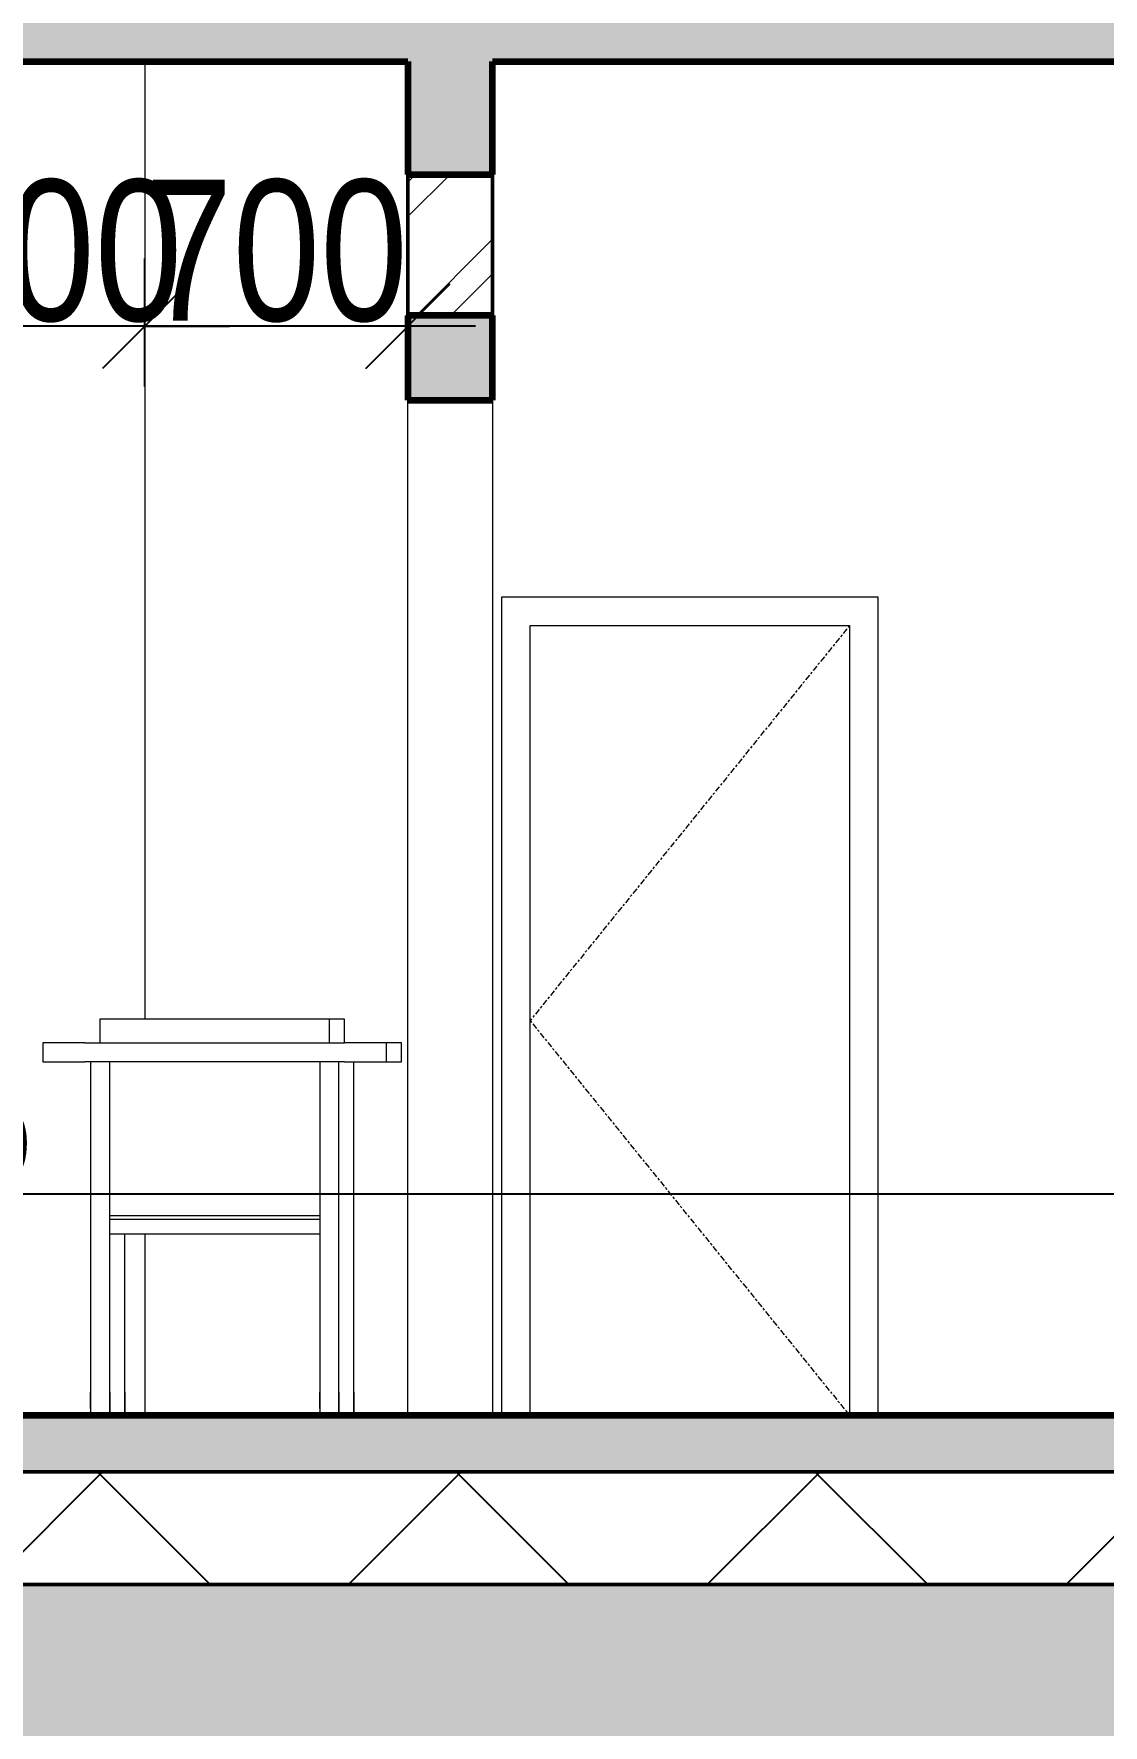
# Model space of a CAD drawing. Header units: millimetres. Extents: x -35190 to 411743, y -233114 to 23872.
# Drawn here: x 86247 to 89093, y -221109 to -216612 of the extents above; entities that cross this region are included whole.
import ezdxf

# ---------------------------------------------------------------- set-up
doc = ezdxf.new("R2010")
doc.units = ezdxf.units.MM
doc.linetypes.add('Centre', pattern=[31.75, 6.35, -4.7625, 15.875, -4.7625])
for name, color, linetype, lineweight in [('A-ANNO-DIMS', 211, 'Continuous', 9), ('A-DETL-GENF', 92, 'Continuous', 18), ('A-DETL-THIN', 151, 'Continuous', 18), ('A-DOOR', 31, 'Continuous', 18), ('A-DOOR-FRAM', 31, 'Continuous', 18), ('A-FLOR-LEVL', 51, 'Continuous', 18), ('A-WALL', 113, 'Continuous', 18), ('A-WALL-PATT', 111, 'Continuous', 18), ('I-FURN', 30, 'Continuous', 18)]:
    doc.layers.add(name, color=color, linetype=linetype, lineweight=lineweight)
doc.styles.add('Arial_3', font='arial.ttf', dxfattribs={"width": 0.8, "height": 375})
doc.dimstyles.new('main_4_5mm', dxfattribs={"dimscale": 304.8, "dimtxt": 382.597275, "dimasz": 0.738189, "dimexe": 0.590551, "dimexo": 0.0625, "dimgap": 0.024606, "dimtad": 1, "dimdec": 0, "dimzin": 0, "dimdsep": 46, "dimtxsty": 'Arial_3', "dimblk1": 'OBLIQUE', "dimblk2": 'OBLIQUE', "dimsah": 1, "dimcen": 0.09, "dimdle": 0.590551, "dimazin": 0, "dimtfac": 1, "dimtdec": 4, "dimtix": 1, "dimtmove": 0, "dimatfit": 3, "dimfxl": 0.590551, "dimfxlon": 1, "dimtvp": 1, "dimtolj": 1, "dimtzin": 0, "dimarcsym": 2})

# ---------------------------------------------------------------- blocks, each defined once
blk = doc.blocks.new('M_Single-Flush - 850 x 2100mm-428754-Section 3')
at = {"layer": 'A-DOOR', "linetype": 'Centre'}
for p, q in [((6398.9, 2550), (5548.9, 1500)), ((5548.9, 1500), (6398.9, 450))]:
    blk.add_line(p, q, dxfattribs=at)
at = {"layer": 'A-DOOR-FRAM'}
for p, q in [((5472.9, 2626), (5472.9, 450)), ((6474.9, 2626), (5472.9, 2626)), ((6474.9, 450), (6474.9, 2626)), ((5548.9, 450), (5548.9, 2550)), ((5548.9, 2550), (6398.9, 2550)), ((6398.9, 2550), (6398.9, 450))]:
    blk.add_line(p, q, dxfattribs=at)
blk = doc.blocks.new('Chair-Desk_Reed - Chair-Desk_Reed-575429-Section 3')
at = {"layer": 'I-FURN'}
for p, q in [((5014.5, 1504.8), (5054.5, 1504.8)), ((5054.5, 1504.8), (5054.5, 1440.6)), ((5206.9, 1440.6), (5167.4, 1440.6)), ((5206.9, 1389.8), (5206.9, 1440.6)), ((5167.4, 1389.8), (5206.9, 1389.8)), ((5079.9, 526.2), (5079.9, 1313.6)), ((4470.3, 526.2), (4470.3, 932.6)), ((4470.3, 511.8), (4470.3, 526.2)), ((5079.9, 511.8), (5079.9, 526.2))]:
    blk.add_line(p, q, dxfattribs=at)
at = {"layer": 'I-FURN', "flags": 128}
for points in [[(5079.9, 1313.6), (5079.9, 1316.6), (5079.9, 1319.7), (5079.9, 1322.7), (5079.9, 1325.7), (5079.9, 1328.7), (5079.9, 1331.7), (5079.9, 1334.7), (5079.9, 1337.6), (5079.9, 1340.4), (5079.9, 1343.3), (5079.9, 1346.1), (5079.9, 1348.8), (5079.9, 1351.5), (5079.9, 1354.1), (5079.9, 1356.6), (5079.9, 1359.1), (5079.9, 1361.5), (5079.9, 1363.8), (5079.9, 1366.1), (5079.9, 1368.3), (5079.9, 1370.3), (5079.9, 1372.3), (5079.9, 1374.2), (5079.9, 1376), (5079.9, 1377.7), (5079.9, 1379.3), (5079.9, 1380.8), (5079.9, 1382.2), (5079.9, 1383.5), (5079.9, 1384.6), (5079.9, 1385.7), (5079.9, 1386.6), (5079.9, 1387.4), (5079.9, 1388.1), (5079.9, 1388.7), (5079.9, 1389.1), (5079.9, 1389.5), (5079.9, 1389.7), (5079.9, 1389.8)], [(4470.3, 450), (4470.3, 450.1), (4470.3, 450.2), (4470.3, 450.5), (4470.3, 451), (4470.3, 451.5), (4470.3, 452.2), (4470.3, 453), (4470.3, 453.9), (4470.3, 454.9), (4470.3, 456), (4470.3, 457.3), (4470.3, 458.6), (4470.3, 460.1), (4470.3, 461.6), (4470.3, 463.3), (4470.3, 465.1), (4470.3, 466.9), (4470.3, 468.9), (4470.3, 471), (4470.3, 473.1), (4470.3, 475.3), (4470.3, 477.6), (4470.3, 480), (4470.3, 482.5), (4470.3, 485), (4470.3, 487.6), (4470.3, 490.3), (4470.3, 493), (4470.3, 495.8), (4470.3, 498.6), (4470.3, 501.5), (4470.3, 504.4), (4470.3, 507.3), (4470.3, 510.3), (4470.3, 513.2), (4470.3, 516.3), (4470.3, 519.3), (4470.3, 522.3), (4470.3, 525.4), (4470.3, 526.2)], [(4470.3, 511.8), (4470.3, 509.8), (4470.3, 507.8), (4470.3, 505.8), (4470.3, 503.8), (4470.3, 501.7), (4470.3, 499.7), (4470.3, 497.7), (4470.3, 495.7), (4470.3, 493.6), (4470.3, 491.6), (4470.3, 489.6), (4470.3, 487.7), (4470.3, 485.7), (4470.3, 483.8), (4470.3, 481.9), (4470.3, 480), (4470.3, 478.2), (4470.3, 476.4), (4470.3, 474.6), (4470.3, 472.9), (4470.3, 471.2), (4470.3, 469.6), (4470.3, 468), (4470.3, 466.5), (4470.3, 465), (4470.3, 463.6), (4470.3, 462.3), (4470.3, 461), (4470.3, 459.7), (4470.3, 458.6), (4470.3, 457.5), (4470.3, 456.5), (4470.3, 455.5), (4470.3, 454.6), (4470.3, 453.8), (4470.3, 453.1), (4470.3, 452.4), (4470.3, 451.8), (4470.3, 451.3), (4470.3, 450.9), (4470.3, 450.6), (4470.3, 450.3), (4470.3, 450.1), (4470.3, 450), (4470.3, 450)], [(5079.9, 450), (5079.9, 450.1), (5079.9, 450.2), (5079.9, 450.5), (5079.9, 451), (5079.9, 451.5), (5079.9, 452.2), (5079.9, 453), (5079.9, 453.9), (5079.9, 454.9), (5079.9, 456), (5079.9, 457.3), (5079.9, 458.6), (5079.9, 460.1), (5079.9, 461.6), (5079.9, 463.3), (5079.9, 465.1), (5079.9, 466.9), (5079.9, 468.9), (5079.9, 471), (5079.9, 473.1), (5079.9, 475.3), (5079.9, 477.6), (5079.9, 480), (5079.9, 482.5), (5079.9, 485), (5079.9, 487.6), (5079.9, 490.3), (5079.9, 493), (5079.9, 495.8), (5079.9, 498.6), (5079.9, 501.5), (5079.9, 504.4), (5079.9, 507.3), (5079.9, 510.3), (5079.9, 513.2), (5079.9, 516.3), (5079.9, 519.3), (5079.9, 522.3), (5079.9, 525.4), (5079.9, 526.2)], [(5079.9, 511.8), (5079.9, 509.8), (5079.9, 507.8), (5079.9, 505.8), (5079.9, 503.8), (5079.9, 501.7), (5079.9, 499.7), (5079.9, 497.7), (5079.9, 495.7), (5079.9, 493.6), (5079.9, 491.6), (5079.9, 489.6), (5079.9, 487.7), (5079.9, 485.7), (5079.9, 483.8), (5079.9, 481.9), (5079.9, 480), (5079.9, 478.2), (5079.9, 476.4), (5079.9, 474.6), (5079.9, 472.9), (5079.9, 471.2), (5079.9, 469.6), (5079.9, 468), (5079.9, 466.5), (5079.9, 465), (5079.9, 463.6), (5079.9, 462.3), (5079.9, 461), (5079.9, 459.7), (5079.9, 458.6), (5079.9, 457.5), (5079.9, 456.5), (5079.9, 455.5), (5079.9, 454.6), (5079.9, 453.8), (5079.9, 453.1), (5079.9, 452.4), (5079.9, 451.8), (5079.9, 451.3), (5079.9, 450.9), (5079.9, 450.6), (5079.9, 450.3), (5079.9, 450.1), (5079.9, 450), (5079.9, 450)]]:
    blk.add_lwpolyline(points, dxfattribs=at)
at = {"layer": 'I-FURN'}
blk.add_arc((5054.5, 1389.8), 25.4, 354.9803, 0, dxfattribs=at)
blk = doc.blocks.new('Chair-Desk_Reed - Chair-Desk_Reed-V33-Section 3')
at = {"layer": 'I-FURN'}
for p, q in [((4404.9, 1440.6), (4404.9, 1504.8)), ((4404.9, 1504.8), (5014.5, 1504.8)), ((5014.5, 1504.8), (5014.5, 1440.6)), ((4252.5, 1440.6), (4252.5, 1389.8)), ((4364.3, 1440.6), (4252.5, 1440.6)), ((4364.3, 1440.6), (5055.1, 1440.6)), ((5166.9, 1440.6), (5055.1, 1440.6)), ((5166.9, 1389.8), (5166.9, 1440.6)), ((4252.5, 1389.8), (4364.3, 1389.8)), ((5055.1, 1389.8), (4364.3, 1389.8)), ((5055.1, 1389.8), (5166.9, 1389.8)), ((4379.5, 1313.6), (4379.5, 526.2)), ((4430.3, 526.2), (4430.3, 1313.6)), ((4989.1, 1313.6), (4989.1, 526.2)), ((5039.9, 526.2), (5039.9, 1313.6)), ((4989.1, 980.6), (4430.3, 980.6)), ((4989.1, 970.7), (4430.3, 970.7)), ((4430.3, 932.6), (4989.1, 932.6)), ((4379.5, 526.2), (4379.5, 511.8)), ((4430.3, 511.8), (4430.3, 526.2)), ((4989.1, 526.2), (4989.1, 511.8)), ((5039.9, 511.8), (5039.9, 526.2))]:
    blk.add_line(p, q, dxfattribs=at)
at = {"layer": 'I-FURN', "flags": 128}
for points in [[(4379.5, 1389.8), (4379.5, 1389.7), (4379.5, 1389.6), (4379.5, 1389.3), (4379.5, 1388.8), (4379.5, 1388.3), (4379.5, 1387.6), (4379.5, 1386.8), (4379.5, 1385.9), (4379.5, 1384.9), (4379.5, 1383.8), (4379.5, 1382.5), (4379.5, 1381.2), (4379.5, 1379.7), (4379.5, 1378.2), (4379.5, 1376.5), (4379.5, 1374.7), (4379.5, 1372.9), (4379.5, 1370.9), (4379.5, 1368.8), (4379.5, 1366.7), (4379.5, 1364.5), (4379.5, 1362.2), (4379.5, 1359.8), (4379.5, 1357.3), (4379.5, 1354.8), (4379.5, 1352.2), (4379.5, 1349.5), (4379.5, 1346.8), (4379.5, 1344), (4379.5, 1341.2), (4379.5, 1338.3), (4379.5, 1335.4), (4379.5, 1332.5), (4379.5, 1329.5), (4379.5, 1326.6), (4379.5, 1323.5), (4379.5, 1320.5), (4379.5, 1317.5), (4379.5, 1314.4), (4379.5, 1313.6)], [(4430.3, 1313.6), (4430.3, 1316.6), (4430.3, 1319.7), (4430.3, 1322.7), (4430.3, 1325.7), (4430.3, 1328.7), (4430.3, 1331.7), (4430.3, 1334.7), (4430.3, 1337.6), (4430.3, 1340.4), (4430.3, 1343.3), (4430.3, 1346.1), (4430.3, 1348.8), (4430.3, 1351.5), (4430.3, 1354.1), (4430.3, 1356.6), (4430.3, 1359.1), (4430.3, 1361.5), (4430.3, 1363.8), (4430.3, 1366.1), (4430.3, 1368.3), (4430.3, 1370.3), (4430.3, 1372.3), (4430.3, 1374.2), (4430.3, 1376), (4430.3, 1377.7), (4430.3, 1379.3), (4430.3, 1380.8), (4430.3, 1382.2), (4430.3, 1383.5), (4430.3, 1384.6), (4430.3, 1385.7), (4430.3, 1386.6), (4430.3, 1387.4), (4430.3, 1388.1), (4430.3, 1388.7), (4430.3, 1389.1), (4430.3, 1389.5), (4430.3, 1389.7), (4430.3, 1389.8), (4430.3, 1389.8)], [(4989.1, 1389.8), (4989.1, 1389.7), (4989.1, 1389.6), (4989.1, 1389.3), (4989.1, 1388.8), (4989.1, 1388.3), (4989.1, 1387.6), (4989.1, 1386.8), (4989.1, 1385.9), (4989.1, 1384.9), (4989.1, 1383.8), (4989.1, 1382.5), (4989.1, 1381.2), (4989.1, 1379.7), (4989.1, 1378.2), (4989.1, 1376.5), (4989.1, 1374.7), (4989.1, 1372.9), (4989.1, 1370.9), (4989.1, 1368.8), (4989.1, 1366.7), (4989.1, 1364.5), (4989.1, 1362.2), (4989.1, 1359.8), (4989.1, 1357.3), (4989.1, 1354.8), (4989.1, 1352.2), (4989.1, 1349.5), (4989.1, 1346.8), (4989.1, 1344), (4989.1, 1341.2), (4989.1, 1338.3), (4989.1, 1335.4), (4989.1, 1332.5), (4989.1, 1329.5), (4989.1, 1326.6), (4989.1, 1323.5), (4989.1, 1320.5), (4989.1, 1317.5), (4989.1, 1314.4), (4989.1, 1313.6)], [(5039.9, 1313.6), (5039.9, 1316.6), (5039.9, 1319.7), (5039.9, 1322.7), (5039.9, 1325.7), (5039.9, 1328.7), (5039.9, 1331.7), (5039.9, 1334.7), (5039.9, 1337.6), (5039.9, 1340.4), (5039.9, 1343.3), (5039.9, 1346.1), (5039.9, 1348.8), (5039.9, 1351.5), (5039.9, 1354.1), (5039.9, 1356.6), (5039.9, 1359.1), (5039.9, 1361.5), (5039.9, 1363.8), (5039.9, 1366.1), (5039.9, 1368.3), (5039.9, 1370.3), (5039.9, 1372.3), (5039.9, 1374.2), (5039.9, 1376), (5039.9, 1377.7), (5039.9, 1379.3), (5039.9, 1380.8), (5039.9, 1382.2), (5039.9, 1383.5), (5039.9, 1384.6), (5039.9, 1385.7), (5039.9, 1386.6), (5039.9, 1387.4), (5039.9, 1388.1), (5039.9, 1388.7), (5039.9, 1389.1), (5039.9, 1389.5), (5039.9, 1389.7), (5039.9, 1389.8), (5039.9, 1389.8)], [(4379.5, 526.2), (4379.5, 523.2), (4379.5, 520.1), (4379.5, 517.1), (4379.5, 514.1), (4379.5, 511.1), (4379.5, 508.1), (4379.5, 505.1), (4379.5, 502.2), (4379.5, 499.4), (4379.5, 496.5), (4379.5, 493.7), (4379.5, 491), (4379.5, 488.3), (4379.5, 485.7), (4379.5, 483.2), (4379.5, 480.7), (4379.5, 478.3), (4379.5, 476), (4379.5, 473.7), (4379.5, 471.5), (4379.5, 469.5), (4379.5, 467.5), (4379.5, 465.6), (4379.5, 463.8), (4379.5, 462.1), (4379.5, 460.5), (4379.5, 459), (4379.5, 457.6), (4379.5, 456.3), (4379.5, 455.2), (4379.5, 454.1), (4379.5, 453.2), (4379.5, 452.4), (4379.5, 451.7), (4379.5, 451.1), (4379.5, 450.7), (4379.5, 450.3), (4379.5, 450.1), (4379.5, 450), (4379.5, 450)], [(4379.5, 468.4), (4379.5, 470), (4379.5, 471.7), (4379.5, 473.4), (4379.5, 475.1), (4379.5, 476.9), (4379.5, 478.7), (4379.5, 480.5), (4379.5, 482.4), (4379.5, 484.3), (4379.5, 486.2), (4379.5, 488.2), (4379.5, 490.2), (4379.5, 492.2), (4379.5, 494.2), (4379.5, 496.2), (4379.5, 498.2), (4379.5, 500.3), (4379.5, 502.3), (4379.5, 504.3), (4379.5, 506.3), (4379.5, 508.4), (4379.5, 510.4), (4379.5, 511.8)], [(4430.3, 450), (4430.3, 450.1), (4430.3, 450.2), (4430.3, 450.5), (4430.3, 451), (4430.3, 451.5), (4430.3, 452.2), (4430.3, 453), (4430.3, 453.9), (4430.3, 454.9), (4430.3, 456), (4430.3, 457.3), (4430.3, 458.6), (4430.3, 460.1), (4430.3, 461.6), (4430.3, 463.3), (4430.3, 465.1), (4430.3, 466.9), (4430.3, 468.9), (4430.3, 471), (4430.3, 473.1), (4430.3, 475.3), (4430.3, 477.6), (4430.3, 480), (4430.3, 482.5), (4430.3, 485), (4430.3, 487.6), (4430.3, 490.3), (4430.3, 493), (4430.3, 495.8), (4430.3, 498.6), (4430.3, 501.5), (4430.3, 504.4), (4430.3, 507.3), (4430.3, 510.3), (4430.3, 513.2), (4430.3, 516.3), (4430.3, 519.3), (4430.3, 522.3), (4430.3, 525.4), (4430.3, 526.2)], [(4430.3, 511.8), (4430.3, 509.8), (4430.3, 507.8), (4430.3, 505.8), (4430.3, 503.8), (4430.3, 501.7), (4430.3, 499.7), (4430.3, 497.7), (4430.3, 495.7), (4430.3, 493.6), (4430.3, 491.6), (4430.3, 489.6), (4430.3, 487.7), (4430.3, 485.7), (4430.3, 483.8), (4430.3, 481.9), (4430.3, 480), (4430.3, 478.2), (4430.3, 476.4), (4430.3, 474.6), (4430.3, 472.9), (4430.3, 471.2), (4430.3, 469.6), (4430.3, 468), (4430.3, 466.5), (4430.3, 465), (4430.3, 463.6), (4430.3, 462.3), (4430.3, 461), (4430.3, 459.7), (4430.3, 458.6), (4430.3, 457.5), (4430.3, 456.5), (4430.3, 455.5), (4430.3, 454.6), (4430.3, 453.8), (4430.3, 453.1), (4430.3, 452.4), (4430.3, 451.8), (4430.3, 451.3), (4430.3, 450.9), (4430.3, 450.6), (4430.3, 450.3), (4430.3, 450.1), (4430.3, 450), (4430.3, 450)], [(4989.1, 526.2), (4989.1, 523.2), (4989.1, 520.1), (4989.1, 517.1), (4989.1, 514.1), (4989.1, 511.1), (4989.1, 508.1), (4989.1, 505.1), (4989.1, 502.2), (4989.1, 499.4), (4989.1, 496.5), (4989.1, 493.7), (4989.1, 491), (4989.1, 488.3), (4989.1, 485.7), (4989.1, 483.2), (4989.1, 480.7), (4989.1, 478.3), (4989.1, 476), (4989.1, 473.7), (4989.1, 471.5), (4989.1, 469.5), (4989.1, 467.5), (4989.1, 465.6), (4989.1, 463.8), (4989.1, 462.1), (4989.1, 460.5), (4989.1, 459), (4989.1, 457.6), (4989.1, 456.3), (4989.1, 455.2), (4989.1, 454.1), (4989.1, 453.2), (4989.1, 452.4), (4989.1, 451.7), (4989.1, 451.1), (4989.1, 450.7), (4989.1, 450.3), (4989.1, 450.1), (4989.1, 450), (4989.1, 450)], [(4989.1, 468.4), (4989.1, 470), (4989.1, 471.7), (4989.1, 473.4), (4989.1, 475.1), (4989.1, 476.9), (4989.1, 478.7), (4989.1, 480.5), (4989.1, 482.4), (4989.1, 484.3), (4989.1, 486.2), (4989.1, 488.2), (4989.1, 490.2), (4989.1, 492.2), (4989.1, 494.2), (4989.1, 496.2), (4989.1, 498.2), (4989.1, 500.3), (4989.1, 502.3), (4989.1, 504.3), (4989.1, 506.3), (4989.1, 508.4), (4989.1, 510.4), (4989.1, 511.8)], [(5039.9, 450), (5039.9, 450.1), (5039.9, 450.2), (5039.9, 450.5), (5039.9, 451), (5039.9, 451.5), (5039.9, 452.2), (5039.9, 453), (5039.9, 453.9), (5039.9, 454.9), (5039.9, 456), (5039.9, 457.3), (5039.9, 458.6), (5039.9, 460.1), (5039.9, 461.6), (5039.9, 463.3), (5039.9, 465.1), (5039.9, 466.9), (5039.9, 468.9), (5039.9, 471), (5039.9, 473.1), (5039.9, 475.3), (5039.9, 477.6), (5039.9, 480), (5039.9, 482.5), (5039.9, 485), (5039.9, 487.6), (5039.9, 490.3), (5039.9, 493), (5039.9, 495.8), (5039.9, 498.6), (5039.9, 501.5), (5039.9, 504.4), (5039.9, 507.3), (5039.9, 510.3), (5039.9, 513.2), (5039.9, 516.3), (5039.9, 519.3), (5039.9, 522.3), (5039.9, 525.4), (5039.9, 526.2)], [(5039.9, 511.8), (5039.9, 509.8), (5039.9, 507.8), (5039.9, 505.8), (5039.9, 503.8), (5039.9, 501.7), (5039.9, 499.7), (5039.9, 497.7), (5039.9, 495.7), (5039.9, 493.6), (5039.9, 491.6), (5039.9, 489.6), (5039.9, 487.7), (5039.9, 485.7), (5039.9, 483.8), (5039.9, 481.9), (5039.9, 480), (5039.9, 478.2), (5039.9, 476.4), (5039.9, 474.6), (5039.9, 472.9), (5039.9, 471.2), (5039.9, 469.6), (5039.9, 468), (5039.9, 466.5), (5039.9, 465), (5039.9, 463.6), (5039.9, 462.3), (5039.9, 461), (5039.9, 459.7), (5039.9, 458.6), (5039.9, 457.5), (5039.9, 456.5), (5039.9, 455.5), (5039.9, 454.6), (5039.9, 453.8), (5039.9, 453.1), (5039.9, 452.4), (5039.9, 451.8), (5039.9, 451.3), (5039.9, 450.9), (5039.9, 450.6), (5039.9, 450.3), (5039.9, 450.1), (5039.9, 450), (5039.9, 450)], [(4379.5, 450), (4379.5, 450), (4379.5, 450.2), (4379.5, 450.4), (4379.5, 450.6), (4379.5, 451), (4379.5, 451.5), (4379.5, 452), (4379.5, 452.6), (4379.5, 453.3), (4379.5, 454), (4379.5, 454.8), (4379.5, 455.7), (4379.5, 456.7), (4379.5, 457.8), (4379.5, 458.9), (4379.5, 459.9)], [(4989.1, 450), (4989.1, 450), (4989.1, 450.2), (4989.1, 450.4), (4989.1, 450.6), (4989.1, 451), (4989.1, 451.5), (4989.1, 452), (4989.1, 452.6), (4989.1, 453.3), (4989.1, 454), (4989.1, 454.8), (4989.1, 455.7), (4989.1, 456.7), (4989.1, 457.8), (4989.1, 458.9), (4989.1, 459.9)]]:
    blk.add_lwpolyline(points, dxfattribs=at)
at = {"layer": 'I-FURN'}
for centre, start, end in [((4404.9, 1389.8), 180, 187.5363), ((4404.9, 1389.8), 354.9803, 0), ((5014.5, 1389.8), 180, 187.5363), ((5014.5, 1389.8), 354.9803, 0)]:
    blk.add_arc(centre, 25.4, start, end, dxfattribs=at)
blk = doc.blocks.new('_Oblique')
at = {"color": 0, "linetype": 'ByBlock', "lineweight": -2}
blk.add_line((-0.5, -0.5), (0.5, 0.5), dxfattribs=at)
blk = doc.blocks.new('*D1406')
at = {"layer": 'A-ANNO-DIMS', "color": 0, "lineweight": -2, "transparency": 16777216}
for p, q in [((86542.7, -217550.1), (86542.7, -217209.2)), ((87242.7, -217550.1), (87242.7, -217209.2)), ((87422.7, -217389.2), (86362.7, -217389.2))]:
    blk.add_line(p, q, dxfattribs=at)
at = {"layer": 'Defpoints', "color": 0, "transparency": 16777216}
for p in [(86542.7, -217389.2), (86542.7, -217569.2), (87242.7, -217569.2)]:
    blk.add_point(p, dxfattribs=at)
at = {"layer": 'A-ANNO-DIMS', "color": 0, "lineweight": -2, "transparency": 16777216, "xscale": 224.9999999999999, "yscale": 224.9999999999999, "zscale": 224.9999999999999, "rotation": 180}
blk.add_blockref('_Oblique', (86542.7, -217389.2), dxfattribs=at)
at = {"layer": 'A-ANNO-DIMS', "color": 0, "lineweight": -2, "transparency": 16777216, "xscale": 224.9999999999999, "yscale": 224.9999999999999, "zscale": 224.9999999999999}
blk.add_blockref('_Oblique', (87242.7, -217389.2), dxfattribs=at)
at = {"layer": 'A-ANNO-DIMS', "color": 0, "transparency": 16777216, "insert": (86892.7, -217190.2), "char_height": 375, "width": 743.769, "attachment_point": 5, "style": 'Arial_3'}
blk.add_mtext('\\A1;700', dxfattribs=at)
blk = doc.blocks.new('*D1407')
at = {"layer": 'A-ANNO-DIMS', "color": 0, "lineweight": -2, "transparency": 16777216}
for p, q in [((86042.7, -217550.1), (86042.7, -217209.2)), ((86542.7, -217550.1), (86542.7, -217209.2)), ((86042.7, -217389.2), (85817.7, -217389.2)), ((86542.7, -217389.2), (86042.7, -217389.2)), ((86542.7, -217389.2), (86767.7, -217389.2))]:
    blk.add_line(p, q, dxfattribs=at)
at = {"layer": 'Defpoints', "color": 0, "transparency": 16777216}
for p in [(86042.7, -217389.2), (86042.7, -217569.2), (86542.7, -217569.2)]:
    blk.add_point(p, dxfattribs=at)
at = {"layer": 'A-ANNO-DIMS', "color": 0, "lineweight": -2, "transparency": 16777216, "xscale": 224.9999999999999, "yscale": 224.9999999999999, "zscale": 224.9999999999999}
blk.add_blockref('_Oblique', (86042.7, -217389.2), dxfattribs=at)
at = {"layer": 'A-ANNO-DIMS', "color": 0, "lineweight": -2, "transparency": 16777216, "xscale": 224.9999999999999, "yscale": 224.9999999999999, "zscale": 224.9999999999999, "rotation": 180}
blk.add_blockref('_Oblique', (86542.7, -217389.2), dxfattribs=at)
at = {"layer": 'A-ANNO-DIMS', "color": 0, "transparency": 16777216, "insert": (86292.7, -217190.2), "char_height": 375, "width": 743.769, "attachment_point": 5, "style": 'Arial_3'}
blk.add_mtext('\\A1;500', dxfattribs=at)
blk = doc.blocks.new('*D1409')
at = {"layer": 'A-ANNO-DIMS', "color": 0, "lineweight": -2, "transparency": 16777216}
for p, q in [((81667.7, -219858.4), (81667.7, -219517.5)), ((89892.7, -219858.4), (89892.7, -219517.5)), ((90072.7, -219697.5), (81487.7, -219697.5))]:
    blk.add_line(p, q, dxfattribs=at)
at = {"layer": 'Defpoints', "color": 0, "transparency": 16777216}
for p in [(81667.7, -219697.5), (81667.7, -219877.5), (89892.7, -219877.5)]:
    blk.add_point(p, dxfattribs=at)
at = {"layer": 'A-ANNO-DIMS', "color": 0, "lineweight": -2, "transparency": 16777216, "xscale": 224.9999999999999, "yscale": 224.9999999999999, "zscale": 224.9999999999999, "rotation": 180}
blk.add_blockref('_Oblique', (81667.7, -219697.5), dxfattribs=at)
at = {"layer": 'A-ANNO-DIMS', "color": 0, "lineweight": -2, "transparency": 16777216, "xscale": 224.9999999999999, "yscale": 224.9999999999999, "zscale": 224.9999999999999}
blk.add_blockref('_Oblique', (89892.7, -219697.5), dxfattribs=at)
at = {"layer": 'A-ANNO-DIMS', "color": 0, "transparency": 16777216, "insert": (85780.2, -219498.5), "char_height": 375, "width": 991.692, "attachment_point": 5, "style": 'Arial_3'}
blk.add_mtext('\\A1;8225', dxfattribs=at)

msp = doc.modelspace()

# ---------------------------------------------------------------- hatches: boundary and pattern name
at = {"layer": 'A-DETL-GENF'}
h = msp.add_hatch(dxfattribs=at)
h.set_pattern_fill('FP_3', style=0, pattern_type=2)
h.set_pattern_definition([(50, (95014.18, -213760.84), (191.2931, -16.7364), [20.003, -220.028]), (355, (95014.18, -213760.84), (-37.0045, 200.6095), [16.002, -176.022]), (100.451, (95030.13, -213762.23), (154.2901, 183.8728), [17, -186.995]), (46.184, (95014.18, -213707.5), (284.633, -44.1445), [30.004, -330.041]), (96.636, (95037.9, -213711.18), (249.2724, 259.7988), [25.499, -280.492]), (351.184, (95014.18, -213707.5), (249.275, 259.797), [24.003, -264.033]), (21, (95040.85, -213720.83), (159.19475, -107.37875), [20.002, -220.027]), (326, (95040.85, -213720.83), (64.8925, 193.3972), [16.002, -176.022]), (71.451, (95054.12, -213729.78), (224.0884, 86.0174), [17, -186.995]), (37.5, (95014.184, -213760.837), (3.24264, 88.78263), [8.801, -165.087, 8.801, -169.888, -176.689]), (37.5, (95014.184, -213760.837), (3.24264, 88.78263), [-352.577, 8.801, -167.888]), (7.5, (95014.18, -213760.84), (70.16022, 105.18966), [8.801, -93.078, 8.801, -161.087, -67.342]), (7.5, (95014.18, -213760.84), (70.16022, 105.18966), [-271.767, 8.801, -58.541]), (327.5, (94954.71, -213760.84), (142.37024, -6.01556), [8.801, -57.874, 8.801, -199.225, -276.034]), (327.5, (94954.71, -213760.84), (142.37024, -6.01556), [-274.701, 8.801, -267.233]), (317.5, (94928.04, -213760.84), (155.5355, 26.69786), [8.801, -77.876, 8.801, -129.349, -196.024]), (317.5, (94928.04, -213760.84), (155.5355, 26.69786), [-224.828, 8.801, -187.223])])
h.paths.add_polyline_path([(98217.7, -220440.5), (98217.7, -220290.5), (95967.7, -220290.5), (95967.7, -220435.8), (97992.7, -220435.8), (97992.7, -220440.5), (98072.2, -220440.5)])
h.paths.add_polyline_path([(116538.5, -220435.8), (123467.7, -220435.8), (123467.7, -220285.8), (104067.7, -220285.8), (104067.7, -220435.8), (116018.3, -220435.8)])
h.paths.add_polyline_path([(90117.7, -220435.8), (90117.7, -220285.8), (71192.7, -220285.8), (71192.7, -220435.8), (90009.5, -220435.8)])
h.paths.add_polyline_path([(123300.8, -219735.8), (123467.7, -219735.8), (123467.7, -219435.8), (123917.7, -219435.8), (123917.7, -219285.8), (123242.7, -219285.8), (123242.7, -219735.8)])
h.paths.add_polyline_path([(71283.1, -219735.8), (71417.7, -219735.8), (71417.7, -219285.8), (70742.7, -219285.8), (70742.7, -219435.8), (71192.7, -219435.8), (71192.7, -219735.8)])
h.paths.add_polyline_path([(87408.6, -217585.8), (87467.7, -217585.8), (87467.7, -217360.8), (87242.7, -217360.8), (87242.7, -217585.8)])
h.paths.add_polyline_path([(90009.5, -217585.8), (90117.7, -217585.8), (90117.7, -217360.8), (89892.7, -217360.8), (89892.7, -217585.8)])
h.paths.add_polyline_path([(98072.2, -217585.8), (98217.7, -217585.8), (98217.7, -217360.8), (97992.7, -217360.8), (97992.7, -217585.8)])
h.paths.add_polyline_path([(95991.5, -217585.8), (96192.7, -217585.8), (96192.7, -217360.8), (95967.7, -217360.8), (95967.7, -217585.8)])
h.paths.add_polyline_path([(71177.7, -217565.8), (71417.7, -217565.8), (71417.7, -217340.8), (71177.7, -217340.8), (71177.7, -217437)])
h.paths.add_polyline_path([(123300.8, -217545.8), (123467.7, -217545.8), (123467.7, -217320.8), (123242.7, -217320.8), (123242.7, -217545.8)])
h.paths.add_polyline_path([(76567.7, -216985.8), (76567.7, -216685.8), (81217.7, -216685.8), (81217.7, -216985.8), (81442.7, -216985.8), (81442.7, -216685.8), (81462.7, -216685.8), (81462.7, -216985.8), (81667.7, -216985.8), (81667.7, -216685.8), (87242.7, -216685.8), (87242.7, -216985.8), (87467.7, -216985.8), (87467.7, -216685.8), (89892.7, -216685.8), (89892.7, -216985.8), (90117.7, -216985.8), (90117.7, -216535.8), (70742.7, -216535.8), (70742.7, -216685.8), (71192.7, -216685.8), (71192.7, -216985.8), (71417.7, -216985.8), (71417.7, -216685.8), (76067.7, -216685.8), (76067.7, -216985.8)])
h.paths.add_polyline_path([(98072.2, -216985.8), (98217.7, -216985.8), (98217.7, -216535.8), (95967.7, -216535.8), (95967.7, -216985.8), (96192.7, -216985.8), (96192.7, -216685.8), (97992.7, -216685.8), (97992.7, -216985.8)])
h.paths.add_polyline_path([(104292.7, -216985.8), (104292.7, -216685.8), (110092.7, -216685.8), (110092.7, -216985.8), (110317.7, -216985.8), (110317.7, -216685.8), (112992.7, -216685.8), (112992.7, -216985.8), (113217.7, -216985.8), (113217.7, -216685.8), (113237.7, -216685.8), (113237.7, -216985.8), (113442.7, -216985.8), (113442.7, -216685.8), (123242.7, -216685.8), (123242.7, -216985.8), (123467.7, -216985.8), (123467.7, -216685.8), (123917.7, -216685.8), (123917.7, -216535.8), (104067.7, -216535.8), (104067.7, -216985.8)])
h.paths.add_polyline_path([(98217.7, -213835.8), (98217.7, -213610.8), (97992.7, -213610.8), (97992.7, -213835.8), (98072.2, -213835.8)])
h.paths.add_polyline_path([(96192.7, -213835.8), (96192.7, -213610.8), (95967.7, -213610.8), (95967.7, -213835.8), (95991.5, -213835.8)])
h.paths.add_polyline_path([(123467.7, -213795.8), (123467.7, -213570.8), (123242.7, -213570.8), (123242.7, -213795.8), (123300.8, -213795.8)])
h.paths.add_polyline_path([(71192.7, -213795.8), (71417.7, -213795.8), (71417.7, -213570.8), (71192.7, -213570.8)])
h.paths.add_polyline_path([(90117.7, -213795.8), (90117.7, -213570.8), (89892.7, -213570.8), (89892.7, -213795.8), (90009.5, -213795.8)])
h.paths.add_polyline_path([(117542.7, -213235.8), (117542.7, -212935.8), (123242.7, -212935.8), (123242.7, -213235.8), (123467.7, -213235.8), (123467.7, -212785.8), (104067.7, -212785.8), (104067.7, -213235.8), (104292.7, -213235.8), (104292.7, -212935.8), (109955.2, -212935.8), (109955.2, -213235.8), (110455.2, -213235.8), (110455.2, -212935.8), (112992.7, -212935.8), (112992.7, -213235.8), (113217.7, -213235.8), (113217.7, -212935.8), (113237.7, -212935.8), (113237.7, -213235.8), (113442.7, -213235.8), (113442.7, -212935.8), (117317.7, -212935.8), (117317.7, -213235.8)])
h.paths.add_polyline_path([(76067.7, -213235.8), (76567.7, -213235.8), (76567.7, -212935.8), (81217.7, -212935.8), (81217.7, -213235.8), (81442.7, -213235.8), (81442.7, -212935.8), (81462.7, -212935.8), (81462.7, -213235.8), (81667.7, -213235.8), (81667.7, -212935.8), (89892.7, -212935.8), (89892.7, -213235.8), (90117.7, -213235.8), (90117.7, -212785.8), (71192.7, -212785.8), (71192.7, -213235.8), (71417.7, -213235.8), (71417.7, -212935.8), (76067.7, -212935.8)])
h.paths.add_polyline_path([(98072.2, -213235.8), (98217.7, -213235.8), (98217.7, -212785.8), (95967.7, -212785.8), (95967.7, -213235.8), (96192.7, -213235.8), (96192.7, -212935.8), (97992.7, -212935.8), (97992.7, -213235.8)])
h.paths.add_polyline_path([(120317.7, -210685.8), (120317.7, -210460.8), (120092.7, -210460.8), (120092.7, -210685.8)])
h.paths.add_polyline_path([(98217.7, -210085.8), (98217.7, -209860.8), (97992.7, -209860.8), (97992.7, -210085.8)])
h.paths.add_polyline_path([(96192.7, -210085.8), (96192.7, -209860.8), (95967.7, -209860.8), (95967.7, -210085.8)])
h.paths.add_polyline_path([(89892.7, -210085.8), (90117.7, -210085.8), (90117.7, -209860.8), (89892.7, -209860.8)])
h.paths.add_polyline_path([(123821, -210045.8), (123917.7, -210045.8), (123917.7, -209895.8), (123467.7, -209895.8), (123467.7, -209820.8), (123242.7, -209820.8), (123242.7, -210045.8), (123300.8, -210045.8)])
h.paths.add_polyline_path([(70742.7, -210045.8), (71417.7, -210045.8), (71417.7, -209820.8), (71192.7, -209820.8), (71192.7, -209895.8), (70742.7, -209895.8)])
h.paths.add_polyline_path([(123467.7, -209515.8), (123467.7, -209185.8), (123242.7, -209185.8), (123242.7, -209515.8)])
h.paths.add_polyline_path([(71417.7, -209515.8), (71417.7, -209185.8), (71192.7, -209185.8), (71192.7, -209515.8)])
at = {"layer": 'A-DETL-GENF', "lineweight": 25}
h = msp.add_hatch(dxfattribs=at)
h.set_pattern_fill('FP_4', color=250, style=0, pattern_type=2)
h.set_pattern_definition([(45, (95014.2, -213760.84), (-477.297, 477.297), []), (135, (95014.2, -213760.84), (-477.297, -477.297), [])])
h.paths.add_polyline_path([(89892.7, -220735.8), (89892.7, -220435.8), (81667.7, -220435.8), (81667.7, -220735.8), (89489.3, -220735.8)])
h.paths.add_polyline_path([(72843.6, -220735.8), (81217.7, -220735.8), (81217.7, -220435.8), (71417.7, -220435.8), (71417.7, -220735.8)])
h.paths.add_polyline_path([(123242.7, -220735.8), (123242.7, -220435.8), (113442.7, -220435.8), (113442.7, -220735.8), (122780.6, -220735.8)])
h.paths.add_polyline_path([(96192.7, -220735.8), (97992.7, -220735.8), (97992.7, -220435.8), (96192.7, -220435.8), (96192.7, -220552.7)])
h.paths.add_polyline_path([(104292.7, -220735.8), (110092.7, -220735.8), (110092.7, -220435.8), (104292.7, -220435.8), (104292.7, -220552.7)])
h.paths.add_polyline_path([(110317.7, -220735.8), (112992.7, -220735.8), (112992.7, -220435.8), (110317.7, -220435.8)])
h = msp.add_hatch(dxfattribs=at)
h.set_pattern_fill('FP_5', color=250, style=0, pattern_type=2)
h.set_pattern_definition([(0, (95014.2, -213760.84), (476.25, 476.25), [476.25, -476.25]), (0, (95014.2, -213582.24), (476.25, 476.25), [476.25, -476.25]), (0, (95014.2, -213403.65), (476.25, 476.25), [476.25, -476.25]), (90, (95073.7, -213344.1), (-476.25, 476.25), [476.25, -476.25]), (90, (95252.3, -213344.1), (-476.25, 476.25), [476.25, -476.25]), (90, (95430.9, -213344.1), (-476.25, 476.25), [476.25, -476.25])])
h.paths.add_polyline_path([(71417.7, -221556.4), (81217.7, -221556.4), (81217.7, -220735.8), (71417.7, -220735.8)])
h.paths.add_polyline_path([(123242.7, -221556.4), (123242.7, -220735.8), (113442.7, -220735.8), (113442.7, -221556.4), (122780.6, -221556.4)])
h.paths.add_polyline_path([(81667.7, -221556.4), (89892.7, -221556.4), (89892.7, -220735.8), (81667.7, -220735.8), (81667.7, -221331.6)])
h.paths.add_polyline_path([(90117.7, -221556.4), (95967.7, -221556.4), (95967.7, -220735.8), (90117.7, -220735.8), (90117.7, -221331.6)])
h.paths.add_polyline_path([(112992.7, -221556.4), (112992.7, -220735.8), (110317.7, -220735.8), (110317.7, -221556.4)])
h.paths.add_polyline_path([(110092.7, -221556.4), (110092.7, -220735.8), (104292.7, -220735.8), (104292.7, -221556.4), (106135, -221556.4)])
h.paths.add_polyline_path([(96192.7, -221556.4), (97992.7, -221556.4), (97992.7, -220735.8), (96192.7, -220735.8), (96192.7, -221331.6)])
h.paths.add_polyline_path([(98217.7, -221556.4), (104067.7, -221556.4), (104067.7, -220735.8), (98217.7, -220735.8), (98217.7, -221331.6)])
at = {"layer": 'A-WALL-PATT'}
h = msp.add_hatch(dxfattribs=at)
h.set_pattern_fill('FP_1', style=0, pattern_type=2)
h.set_pattern_definition([(45, (95014.18, -213760.84), (-188.585, 188.585), []), (45, (95014.18, -213475.09), (-188.585, 188.585), [])])
h.paths.add_polyline_path([(87408.6, -217360.8), (87467.7, -217360.8), (87467.7, -216985.8), (87242.7, -216985.8), (87242.7, -217360.8)])

# ---------------------------------------------------------------- linework, layer by layer
at = {"layer": 'A-DETL-THIN', "lineweight": 100}
for p, q in [((81667.7, -216685.8), (87242.7, -216685.8)), ((87242.7, -216685.8), (87242.7, -216985.8)), ((87467.7, -216985.8), (87467.7, -216685.8)), ((87467.7, -216685.8), (89892.7, -216685.8)), ((87242.7, -216985.8), (87467.7, -216985.8)), ((87467.7, -217360.8), (87242.7, -217360.8)), ((87242.7, -217360.8), (87242.7, -217585.8)), ((87467.7, -217585.8), (87467.7, -217360.8)), ((87242.7, -217585.8), (87467.7, -217585.8)), ((90117.7, -220285.8), (71192.7, -220285.8))]:
    msp.add_line(p, q, dxfattribs=at)
at = {"layer": 'A-DETL-THIN', "lineweight": 50}
for p, q in [((89892.7, -220435.8), (81667.7, -220435.8)), ((89892.7, -220735.8), (81667.7, -220735.8))]:
    msp.add_line(p, q, dxfattribs=at)
at = {"layer": 'A-FLOR-LEVL', "linetype": 'Centre', "lineweight": 9}
for p, q in [((66423.6, -220285.8), (130357.1, -220285.8)), ((66423.6, -220735.8), (130357.1, -220735.8))]:
    msp.add_line(p, q, dxfattribs=at)
at = {"layer": 'A-WALL'}
for p, q in [((86542.7, -216685.8), (86542.7, -219231)), ((87242.7, -220285.8), (87242.7, -217585.8)), ((87467.7, -217585.8), (87467.7, -220285.8)), ((86542.7, -219803.2), (86542.7, -220285.8))]:
    msp.add_line(p, q, dxfattribs=at)
at = {"layer": 'A-WALL', "lineweight": 50}
for p, q in [((87242.7, -216985.8), (87242.7, -217360.8)), ((87467.7, -217360.8), (87467.7, -216985.8))]:
    msp.add_line(p, q, dxfattribs=at)

# ---------------------------------------------------------------- block references
at = {"layer": 'A-DOOR'}
msp.add_blockref('M_Single-Flush - 850 x 2100mm-428754-Section 3', (82018.8, -220735.8), dxfattribs=at)
at = {"layer": 'I-FURN'}
for name in ['Chair-Desk_Reed - Chair-Desk_Reed-V33-Section 3', 'Chair-Desk_Reed - Chair-Desk_Reed-575429-Section 3']:
    msp.add_blockref(name, (82018.8, -220735.8), dxfattribs=at)

# ---------------------------------------------------------------- dimensions: what is measured, and where the dimension line sits
at = {"layer": 'A-ANNO-DIMS'}
for base, p1, p2, override, picture, middle in [((86042.7, -217389.2), (86542.7, -217569.2), (86042.7, -217569.2), {"dimpost": '<>', "dimfxl": 500}, '*D1407', (86292.7, -217190.2)), ((86542.7, -217389.2), (87242.7, -217569.2), (86542.7, -217569.2), {"dimpost": '<>', "dimfxl": 700}, '*D1406', (86892.7, -217190.2)), ((81667.7, -219697.5), (89892.7, -219877.5), (81667.7, -219877.5), {"dimpost": '<>', "dimfxl": 8225}, '*D1409', (85780.2, -219498.5))]:
    dim = msp.add_linear_dim(base=base, p1=p1, p2=p2, dimstyle='main_4_5mm', override=override, dxfattribs=at)
    dim.commit()
    dim.dimension.update_dxf_attribs({"geometry": picture, "text_midpoint": middle})

doc.saveas('drawing.dxf')
